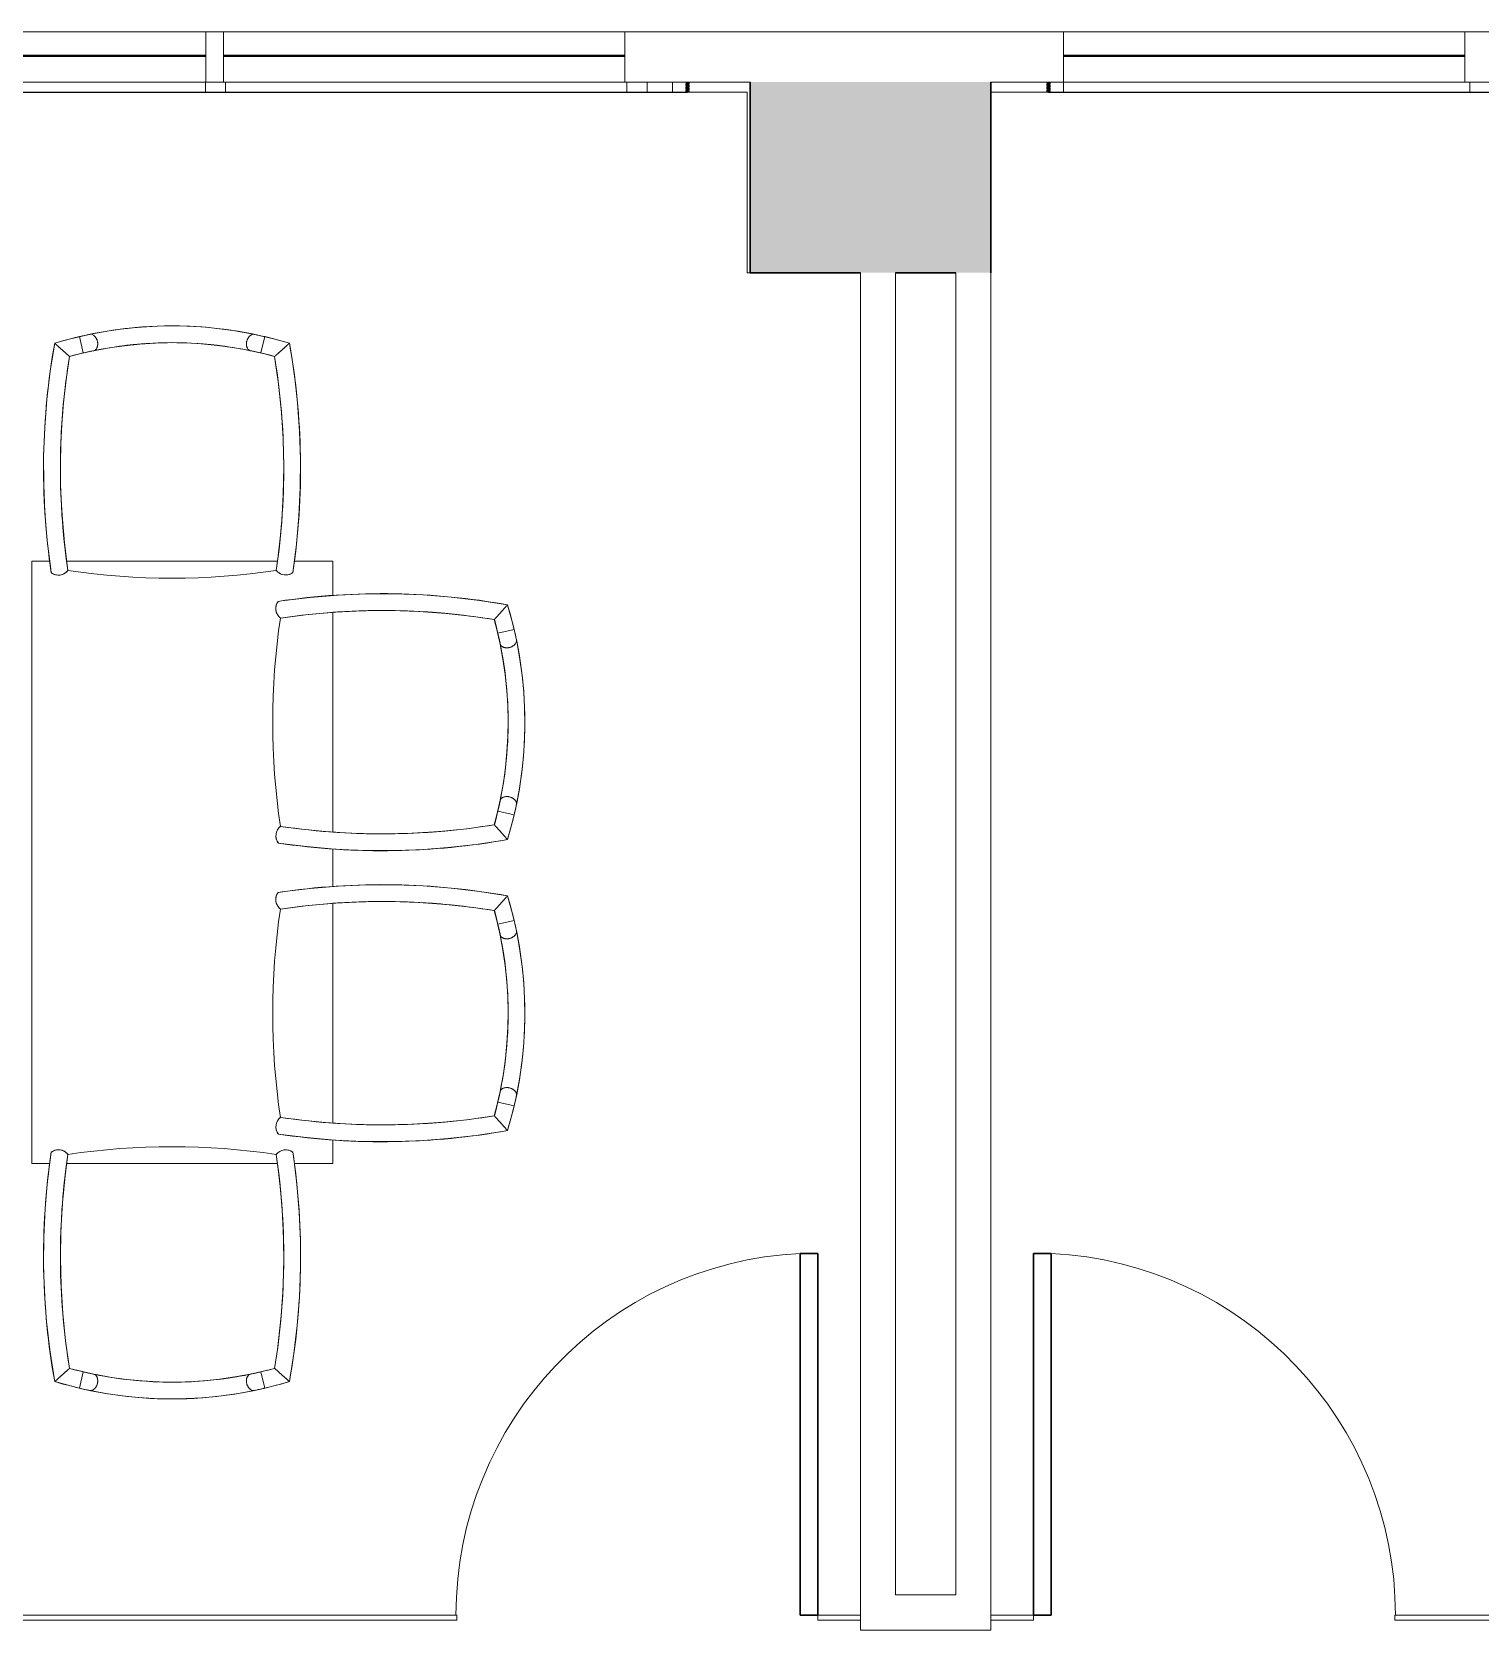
# Model space of a CAD drawing. Header units: inches. Extents: x 920 to 2661, y -647 to 1865.
# Drawn here: x 2288.3 to 2432.7, y 1706.2 to 1865.4 of the extents above; entities that cross this region are included whole.
import ezdxf

# ---------------------------------------------------------------- set-up
doc = ezdxf.new("R2010")
doc.units = ezdxf.units.IN
doc.header["$MEASUREMENT"] = 0
doc.linetypes.add('IMPORT-Dash 1_8_ _2_', pattern=[0.3, 0.1875, -0.1125])
doc.linetypes.add('IMPORT-Double Dash 3_8_', pattern=[1, 0.375, -0.125, 0.125, -0.125, 0.125, -0.125])
for name, color, linetype, lineweight in [('A-DOOR', 31, 'Continuous', 18), ('A-GLAZ', 151, 'Continuous', 18), ('A-GLAZ-CWMG', 250, 'Continuous', 18), ('A-WALL', 113, 'Continuous', 13), ('basebuilding_dwg', 8, 'Continuous', 9), ('I-FURN', 30, 'Continuous', 9), ('I-WALL', 2, 'Continuous', 18)]:
    doc.layers.add(name, color=color, linetype=linetype, lineweight=lineweight)

# ---------------------------------------------------------------- blocks, each defined once
blk = doc.blocks.new('Single-Flush - 36_ x 84_-4775546-FIRST FLOOR CONSTRUCTION')
at = {"layer": 'A-DOOR', "lineweight": 30}
for p, q in [((16.25, 0.25), (16.25, 36.27)), ((18, 36.27), (16.25, 36.27)), ((18, 0.25), (18, 36.27)), ((18, 0.25), (16.25, 0.25))]:
    blk.add_line(p, q, dxfattribs=at)
at = {"layer": 'A-DOOR', "lineweight": 9}
blk.add_arc((18, 0.25), 36.07, 92.7812, 180, dxfattribs=at)
blk = doc.blocks.new('Single-Flush - 36_ x 84_-4775547-FIRST FLOOR CONSTRUCTION')
at = {"layer": 'A-DOOR', "lineweight": 30}
for p, q in [((16.25, -0.25), (16.25, -36.27)), ((18, -0.25), (16.25, -0.25)), ((18, -0.25), (18, -36.27)), ((18, -36.27), (16.25, -36.27))]:
    blk.add_line(p, q, dxfattribs=at)
at = {"layer": 'A-DOOR', "lineweight": 9}
blk.add_arc((18, -0.25), 36.07, 180, 267.2188, dxfattribs=at)
blk = doc.blocks.new('F-Chairs1 - Side 05-V9-FIRST FLOOR CONSTRUCTION')
at = {"layer": 'I-FURN'}
for p, q in [((-8.86, -2.7), (-9.24, -1.07)), ((9.24, -1.07), (8.86, -2.7)), ((-10.22, -3.05), (-8.86, -2.7)), ((8.86, -2.7), (10.22, -3.05))]:
    blk.add_line(p, q, dxfattribs=at)
at = {"layer": 'I-FURN', "flags": 128}
for points in [[(-9.24, -1.07), (-10.8, -1.47), (-11.7, -1.73)], [(8.18, -0.84), (6.59, -0.54), (4.99, -0.31), (3.39, -0.14), (1.78, -0.04), (0.17, 0), (-1.45, -0.03), (-3.06, -0.12), (-4.66, -0.27), (-6.26, -0.49), (-7.85, -0.77), (-8.18, -0.84)], [(11.7, -1.73), (10.14, -1.3), (9.24, -1.07)], [(-11.7, -1.73), (-12.14, -4.52), (-12.47, -7.33), (-12.69, -10.14), (-12.8, -12.96), (-12.79, -15.79), (-12.67, -18.61), (-12.44, -21.42), (-12.09, -24.23), (-12.04, -24.6)], [(-10.38, -24.36), (-10.73, -21.62), (-10.97, -18.88), (-11.11, -16.12), (-11.13, -13.37), (-11.04, -10.61), (-10.84, -7.86), (-10.53, -5.12), (-10.22, -3.05)], [(-7.79, -2.47), (-6.27, -2.19), (-4.74, -1.97), (-3.2, -1.81), (-1.66, -1.71), (-0.12, -1.67), (1.43, -1.7), (2.97, -1.79), (4.51, -1.94), (6.05, -2.15), (7.57, -2.42), (7.79, -2.47)], [(10.22, -3.05), (10.62, -5.78), (10.9, -8.52), (11.07, -11.27), (11.13, -14.03), (11.08, -16.79), (10.93, -19.54), (10.66, -22.28), (10.38, -24.36)], [(12.04, -24.58), (12.4, -21.78), (12.65, -18.96), (12.78, -16.14), (12.8, -13.32), (12.71, -10.5), (12.5, -7.68), (12.19, -4.87), (11.76, -2.08), (11.7, -1.73)], [(-12.04, -24.6), (-12.01, -24.62), (-11.94, -24.67), (-11.83, -24.73), (-11.7, -24.78), (-11.53, -24.82), (-11.35, -24.84), (-11.16, -24.83)], [(-11.16, -24.83), (-10.97, -24.78), (-10.8, -24.71), (-10.65, -24.62), (-10.54, -24.53), (-10.45, -24.45), (-10.4, -24.38), (-10.38, -24.36)], [(10.38, -24.36), (10.4, -24.38), (10.45, -24.45), (10.54, -24.53), (10.66, -24.62), (10.8, -24.7), (10.97, -24.77), (11.16, -24.81)], [(11.16, -24.81), (11.35, -24.82), (11.54, -24.8), (11.7, -24.76), (11.84, -24.71), (11.94, -24.65), (12.01, -24.6), (12.04, -24.58)]]:
    blk.add_lwpolyline(points, dxfattribs=at)
at = {"layer": 'I-FURN'}
for centre, radius, start, end in [((0, -40.33), 40.33, 73.1446, 106.8554), ((57.8, -14.21), 70.61, 169.8244, 179.004), ((57.8, -14.21), 68.93, 170.6856, 178.9494), ((0, -40.33), 38.66, 74.6661, 105.3339), ((0, -40.33), 38.66, 100.1122, 105.3339), ((0, -40.33), 38.66, 94.045, 98.3481), ((0, -40.33), 38.66, 87.2451, 92.7549), ((0, -40.33), 38.66, 81.6519, 85.955), ((0, -40.33), 38.66, 74.6661, 79.8878), ((-57.8, -14.21), 68.93, 1.0506, 9.3144), ((-57.8, -14.21), 70.61, 0.996, 10.1756), ((57.8, -14.21), 68.93, 174.9808, 176.404), ((-57.8, -14.21), 68.93, 3.596, 5.0192), ((57.8, -14.21), 70.61, 179.004, 188.4692), ((57.8, -14.21), 68.93, 178.9494, 188.4692), ((57.8, -14.21), 68.93, 179.2513, 182.3319), ((-57.8, -14.21), 68.93, 351.5308, 1.0506), ((-57.8, -14.21), 68.93, 357.6681, 0.7487), ((-57.8, -14.21), 70.61, 351.5308, 0.996), ((57.8, -14.21), 68.93, 183.8678, 184.1007), ((-57.8, -14.21), 68.93, 355.8993, 356.1393), ((-11.33, -23.66), 1.18, 233.3697, 323.5686), ((0, 44.54), 69.68, 261.4321, 278.5679), ((11.32, -23.64), 1.18, 217.315, 307.5275)]:
    blk.add_arc(centre, radius, start, end, dxfattribs=at)
for points, knots in [([(-9.24, -1.07), (-9.24, -1.07), (-9.21, -1.07), (-9.06, -1.03), (-8.74, -0.96), (-8.39, -0.88), (-8.18, -0.84)], [0, 0, 0, 0, 0.2, 0.4, 0.7, 1, 1, 1, 1]), ([(-8.18, -0.84), (-8.11, -0.82), (-8, -0.84), (-7.86, -0.91), (-7.79, -0.97), (-7.73, -1.02), (-7.68, -1.07), (-7.64, -1.12), (-7.61, -1.16), (-7.57, -1.23), (-7.52, -1.31), (-7.48, -1.4), (-7.45, -1.49), (-7.43, -1.59), (-7.41, -1.69), (-7.41, -1.77), (-7.41, -1.85), (-7.42, -1.92), (-7.43, -1.99), (-7.44, -2.06), (-7.47, -2.12), (-7.49, -2.18), (-7.52, -2.25), (-7.57, -2.32), (-7.67, -2.42), (-7.74, -2.46), (-7.79, -2.47)], [-1, -1, -1, -1, -0.861111, -0.791667, -0.756944, -0.722222, -0.6875, -0.670139, -0.652778, -0.618056, -0.583333, -0.548611, -0.513889, -0.479167, -0.444444, -0.416667, -0.388889, -0.361111, -0.333333, -0.305556, -0.277778, -0.25, -0.222222, -0.166667, -0.111111, 0, 0, 0, 0]), ([(7.79, -2.47), (7.73, -2.45), (7.63, -2.4), (7.54, -2.28), (7.5, -2.19), (7.46, -2.12), (7.44, -2.05), (7.43, -2), (7.42, -1.94), (7.41, -1.86), (7.41, -1.77), (7.42, -1.67), (7.43, -1.57), (7.46, -1.47), (7.49, -1.39), (7.52, -1.31), (7.56, -1.24), (7.6, -1.18), (7.64, -1.12), (7.68, -1.07), (7.73, -1.02), (7.77, -0.98), (7.84, -0.93), (7.91, -0.88), (8.04, -0.83), (8.12, -0.83), (8.18, -0.84)], [-1, -1, -1, -1, -0.861111, -0.791667, -0.756944, -0.722222, -0.6875, -0.670139, -0.652778, -0.618056, -0.583333, -0.548611, -0.513889, -0.479167, -0.444444, -0.416667, -0.388889, -0.361111, -0.333333, -0.305556, -0.277778, -0.25, -0.222222, -0.166667, -0.111111, 0, 0, 0, 0]), ([(8.18, -0.84), (8.32, -0.87), (8.57, -0.92), (8.91, -1), (9.17, -1.06), (9.24, -1.07), (9.24, -1.07)], [0, 0, 0, 0, 0.2, 0.4, 0.7, 1, 1, 1, 1]), ([(-11.7, -1.73), (-11.7, -1.73), (-11.69, -1.74), (-11.65, -1.77), (-11.62, -1.8), (-11.58, -1.83), (-11.55, -1.87), (-11.51, -1.9), (-11.48, -1.92), (-11.45, -1.95), (-11.41, -1.99), (-11.36, -2.03), (-11.31, -2.08), (-11.25, -2.13), (-11.19, -2.18), (-11.14, -2.23), (-11.08, -2.28), (-11.02, -2.34), (-10.96, -2.39), (-10.9, -2.44), (-10.84, -2.5), (-10.78, -2.55), (-10.72, -2.6), (-10.67, -2.65), (-10.61, -2.7), (-10.56, -2.75), (-10.51, -2.79), (-10.46, -2.84), (-10.42, -2.88), (-10.37, -2.91), (-10.34, -2.95), (-10.3, -2.98), (-10.28, -3), (-10.25, -3.02), (-10.23, -3.04), (-10.22, -3.05), (-10.22, -3.05)], [-1, -1, -1, -1, -0.944444, -0.888889, -0.861111, -0.833333, -0.805556, -0.777778, -0.763889, -0.75, -0.722222, -0.694444, -0.666667, -0.638889, -0.611111, -0.583333, -0.555556, -0.527778, -0.5, -0.472222, -0.444444, -0.416667, -0.388889, -0.361111, -0.333333, -0.305556, -0.277778, -0.25, -0.222222, -0.194444, -0.166667, -0.138889, -0.111111, -0.083333, -0.055556, 0, 0, 0, 0]), ([(-7.79, -2.47), (-7.93, -2.5), (-8.18, -2.55), (-8.53, -2.63), (-8.79, -2.69), (-8.86, -2.7), (-8.86, -2.7)], [0, 0, 0, 0, 0.2, 0.4, 0.7, 1, 1, 1, 1]), ([(8.86, -2.7), (8.86, -2.7), (8.83, -2.69), (8.67, -2.66), (8.36, -2.59), (8, -2.51), (7.79, -2.47)], [0, 0, 0, 0, 0.2, 0.4, 0.7, 1, 1, 1, 1]), ([(10.22, -3.05), (10.22, -3.05), (10.23, -3.04), (10.25, -3.02), (10.28, -3), (10.3, -2.98), (10.34, -2.95), (10.37, -2.91), (10.41, -2.88), (10.44, -2.86), (10.47, -2.83), (10.51, -2.79), (10.56, -2.75), (10.61, -2.7), (10.67, -2.65), (10.72, -2.6), (10.78, -2.55), (10.84, -2.5), (10.9, -2.44), (10.96, -2.39), (11.02, -2.34), (11.08, -2.28), (11.14, -2.23), (11.19, -2.18), (11.25, -2.13), (11.31, -2.08), (11.36, -2.03), (11.41, -1.99), (11.46, -1.94), (11.5, -1.9), (11.55, -1.87), (11.58, -1.83), (11.62, -1.8), (11.65, -1.77), (11.69, -1.74), (11.7, -1.73), (11.7, -1.73)], [-1, -1, -1, -1, -0.944444, -0.916667, -0.888889, -0.861111, -0.833333, -0.805556, -0.777778, -0.763889, -0.75, -0.722222, -0.694444, -0.666667, -0.638889, -0.611111, -0.583333, -0.555556, -0.527778, -0.5, -0.472222, -0.444444, -0.416667, -0.388889, -0.361111, -0.333333, -0.305556, -0.277778, -0.25, -0.222222, -0.194444, -0.166667, -0.138889, -0.111111, -0.055556, 0, 0, 0, 0])]:
    blk.add_open_spline(points, degree=3, knots=knots, dxfattribs=at)
blk = doc.blocks.new('30 x 60 table4 - 30 x 60 table-4778124-FIRST FLOOR CONSTRUCTION')
at = {"layer": 'I-FURN'}
for p, q in [((1684.15, -458.88), (1684.15, -460.68)), ((1744.15, -458.88), (1684.15, -458.88)), ((1744.15, -460.68), (1744.15, -458.88)), ((1684.15, -462.37), (1684.15, -483.32)), ((1744.15, -483.32), (1744.15, -462.37)), ((1684.15, -485.01), (1684.15, -488.88)), ((1744.15, -488.88), (1744.15, -485.01)), ((1684.15, -488.88), (1686.51, -488.88)), ((1688.16, -488.88), (1710.07, -488.88)), ((1711.73, -488.88), (1715.51, -488.88)), ((1717.16, -488.88), (1739.07, -488.88)), ((1740.73, -488.88), (1744.15, -488.88))]:
    blk.add_line(p, q, dxfattribs=at)
blk = doc.blocks.new('F-Chairs1 - Side 05-4411770-FIRST FLOOR CONSTRUCTION')
at = {"layer": 'I-FURN'}
for p, q in [((-8.86, 2.7), (-10.22, 3.05)), ((-9.24, 1.07), (-8.86, 2.7)), ((10.22, 3.05), (8.86, 2.7)), ((8.86, 2.7), (9.24, 1.07))]:
    blk.add_line(p, q, dxfattribs=at)
at = {"layer": 'I-FURN', "flags": 128}
for points in [[(-12.04, 24.6), (-12.4, 21.8), (-12.64, 18.99), (-12.78, 16.17), (-12.8, 13.35), (-12.71, 10.52), (-12.51, 7.71), (-12.19, 4.9), (-11.76, 2.11), (-11.7, 1.73)], [(-11.16, 24.83), (-11.35, 24.84), (-11.53, 24.82), (-11.7, 24.78), (-11.83, 24.73), (-11.94, 24.67), (-12.01, 24.62), (-12.04, 24.6)], [(-10.38, 24.36), (-10.4, 24.38), (-10.45, 24.45), (-10.54, 24.53), (-10.65, 24.62), (-10.8, 24.71), (-10.97, 24.78), (-11.16, 24.83)], [(-10.22, 3.05), (-10.62, 5.78), (-10.9, 8.52), (-11.07, 11.27), (-11.13, 14.03), (-11.08, 16.79), (-10.93, 19.54), (-10.66, 22.28), (-10.38, 24.36)], [(10.38, 24.36), (10.73, 21.62), (10.97, 18.88), (11.11, 16.12), (11.13, 13.37), (11.04, 10.61), (10.84, 7.86), (10.53, 5.12), (10.22, 3.05)], [(11.16, 24.81), (10.97, 24.77), (10.8, 24.7), (10.66, 24.62), (10.54, 24.53), (10.45, 24.45), (10.4, 24.38), (10.38, 24.36)], [(12.04, 24.58), (12.01, 24.6), (11.94, 24.65), (11.84, 24.71), (11.7, 24.76), (11.54, 24.8), (11.35, 24.82), (11.16, 24.81)], [(11.7, 1.73), (12.14, 4.52), (12.47, 7.33), (12.69, 10.14), (12.8, 12.96), (12.79, 15.79), (12.67, 18.61), (12.44, 21.42), (12.09, 24.23), (12.04, 24.58)], [(-11.7, 1.73), (-10.14, 1.3), (-9.24, 1.07)], [(7.79, 2.47), (6.27, 2.19), (4.74, 1.97), (3.2, 1.81), (1.66, 1.71), (0.12, 1.67), (-1.43, 1.7), (-2.97, 1.79), (-4.51, 1.94), (-6.05, 2.15), (-7.57, 2.42), (-7.79, 2.47)], [(9.24, 1.07), (10.8, 1.47), (11.7, 1.73)], [(-8.18, 0.84), (-6.59, 0.54), (-4.99, 0.31), (-3.39, 0.14), (-1.78, 0.04), (-0.17, 0), (1.45, 0.03), (3.06, 0.12), (4.66, 0.27), (6.26, 0.49), (7.85, 0.77), (8.18, 0.84)]]:
    blk.add_lwpolyline(points, dxfattribs=at)
at = {"layer": 'I-FURN'}
for centre, radius, start, end in [((57.8, 14.21), 70.61, 171.5308, 180.996), ((-11.33, 23.66), 1.18, 36.4314, 126.6303), ((57.8, 14.21), 68.93, 171.5308, 181.0506), ((0, -44.54), 69.68, 81.4321, 98.5679), ((11.32, 23.64), 1.18, 52.4725, 142.685), ((-57.8, 14.21), 68.93, 358.9494, 8.4692), ((-57.8, 14.21), 70.61, 359.004, 8.4692), ((57.8, 14.21), 68.93, 172.2772, 176.1322), ((-57.8, 14.21), 68.93, 3.8607, 7.7228), ((57.8, 14.21), 68.93, 177.6681, 180.7487), ((-57.8, 14.21), 68.93, 359.2513, 2.3319), ((57.8, 14.21), 70.61, 180.996, 190.1756), ((57.8, 14.21), 68.93, 181.0506, 189.3144), ((-57.8, 14.21), 68.93, 350.6856, 358.9494), ((-57.8, 14.21), 70.61, 349.8244, 359.004), ((57.8, 14.21), 68.93, 183.596, 185.0192), ((-57.8, 14.21), 68.93, 354.9808, 356.404), ((0, 40.33), 40.33, 253.1446, 286.8554), ((0, 40.33), 38.66, 254.6661, 285.3339), ((0, 40.33), 38.66, 254.6661, 259.8878), ((0, 40.33), 38.66, 261.6519, 265.955), ((0, 40.33), 38.66, 267.2451, 272.7549), ((0, 40.33), 38.66, 274.045, 278.3481), ((0, 40.33), 38.66, 280.1122, 285.3339)]:
    blk.add_arc(centre, radius, start, end, dxfattribs=at)
for points, knots in [([(-10.22, 3.05), (-10.22, 3.05), (-10.23, 3.04), (-10.25, 3.02), (-10.28, 3), (-10.3, 2.98), (-10.34, 2.95), (-10.37, 2.91), (-10.41, 2.88), (-10.44, 2.86), (-10.47, 2.83), (-10.51, 2.79), (-10.56, 2.75), (-10.61, 2.7), (-10.67, 2.65), (-10.72, 2.6), (-10.78, 2.55), (-10.84, 2.5), (-10.9, 2.44), (-10.96, 2.39), (-11.02, 2.34), (-11.08, 2.28), (-11.14, 2.23), (-11.19, 2.18), (-11.25, 2.13), (-11.31, 2.08), (-11.36, 2.03), (-11.41, 1.99), (-11.46, 1.94), (-11.5, 1.9), (-11.55, 1.87), (-11.58, 1.83), (-11.62, 1.8), (-11.65, 1.77), (-11.69, 1.74), (-11.7, 1.73), (-11.7, 1.73)], [-1, -1, -1, -1, -0.944444, -0.916667, -0.888889, -0.861111, -0.833333, -0.805556, -0.777778, -0.763889, -0.75, -0.722222, -0.694444, -0.666667, -0.638889, -0.611111, -0.583333, -0.555556, -0.527778, -0.5, -0.472222, -0.444444, -0.416667, -0.388889, -0.361111, -0.333333, -0.305556, -0.277778, -0.25, -0.222222, -0.194444, -0.166667, -0.138889, -0.111111, -0.055556, 0, 0, 0, 0]), ([(-8.86, 2.7), (-8.86, 2.7), (-8.83, 2.69), (-8.67, 2.66), (-8.36, 2.59), (-8, 2.51), (-7.79, 2.47)], [0, 0, 0, 0, 0.2, 0.4, 0.7, 1, 1, 1, 1]), ([(-7.79, 2.47), (-7.73, 2.45), (-7.63, 2.4), (-7.54, 2.28), (-7.5, 2.19), (-7.46, 2.12), (-7.44, 2.05), (-7.43, 2), (-7.42, 1.94), (-7.41, 1.86), (-7.41, 1.77), (-7.42, 1.67), (-7.43, 1.57), (-7.46, 1.47), (-7.49, 1.39), (-7.52, 1.31), (-7.56, 1.24), (-7.6, 1.18), (-7.64, 1.12), (-7.68, 1.07), (-7.73, 1.02), (-7.77, 0.98), (-7.84, 0.93), (-7.91, 0.88), (-8.04, 0.83), (-8.12, 0.83), (-8.18, 0.84)], [-1, -1, -1, -1, -0.861111, -0.791667, -0.756944, -0.722222, -0.6875, -0.670139, -0.652778, -0.618056, -0.583333, -0.548611, -0.513889, -0.479167, -0.444444, -0.416667, -0.388889, -0.361111, -0.333333, -0.305556, -0.277778, -0.25, -0.222222, -0.166667, -0.111111, 0, 0, 0, 0]), ([(8.18, 0.84), (8.11, 0.82), (8, 0.84), (7.86, 0.91), (7.79, 0.97), (7.73, 1.02), (7.68, 1.07), (7.64, 1.12), (7.61, 1.16), (7.57, 1.23), (7.52, 1.31), (7.48, 1.4), (7.45, 1.49), (7.43, 1.59), (7.41, 1.69), (7.41, 1.77), (7.41, 1.85), (7.42, 1.92), (7.43, 1.99), (7.44, 2.06), (7.47, 2.12), (7.49, 2.18), (7.52, 2.25), (7.57, 2.32), (7.67, 2.42), (7.74, 2.46), (7.79, 2.47)], [-1, -1, -1, -1, -0.861111, -0.791667, -0.756944, -0.722222, -0.6875, -0.670139, -0.652778, -0.618056, -0.583333, -0.548611, -0.513889, -0.479167, -0.444444, -0.416667, -0.388889, -0.361111, -0.333333, -0.305556, -0.277778, -0.25, -0.222222, -0.166667, -0.111111, 0, 0, 0, 0]), ([(7.79, 2.47), (7.93, 2.5), (8.18, 2.55), (8.53, 2.63), (8.79, 2.69), (8.86, 2.7), (8.86, 2.7)], [0, 0, 0, 0, 0.2, 0.4, 0.7, 1, 1, 1, 1]), ([(11.7, 1.73), (11.7, 1.73), (11.69, 1.74), (11.65, 1.77), (11.62, 1.8), (11.58, 1.83), (11.55, 1.87), (11.51, 1.9), (11.48, 1.92), (11.45, 1.95), (11.41, 1.99), (11.36, 2.03), (11.31, 2.08), (11.25, 2.13), (11.19, 2.18), (11.14, 2.23), (11.08, 2.28), (11.02, 2.34), (10.96, 2.39), (10.9, 2.44), (10.84, 2.5), (10.78, 2.55), (10.72, 2.6), (10.67, 2.65), (10.61, 2.7), (10.56, 2.75), (10.51, 2.79), (10.46, 2.84), (10.42, 2.88), (10.37, 2.91), (10.34, 2.95), (10.3, 2.98), (10.28, 3), (10.25, 3.02), (10.23, 3.04), (10.22, 3.05), (10.22, 3.05)], [-1, -1, -1, -1, -0.944444, -0.888889, -0.861111, -0.833333, -0.805556, -0.777778, -0.763889, -0.75, -0.722222, -0.694444, -0.666667, -0.638889, -0.611111, -0.583333, -0.555556, -0.527778, -0.5, -0.472222, -0.444444, -0.416667, -0.388889, -0.361111, -0.333333, -0.305556, -0.277778, -0.25, -0.222222, -0.194444, -0.166667, -0.138889, -0.111111, -0.083333, -0.055556, 0, 0, 0, 0]), ([(-8.18, 0.84), (-8.32, 0.87), (-8.57, 0.92), (-8.91, 1), (-9.17, 1.06), (-9.24, 1.07), (-9.24, 1.07)], [0, 0, 0, 0, 0.2, 0.4, 0.7, 1, 1, 1, 1]), ([(9.24, 1.07), (9.24, 1.07), (9.21, 1.07), (9.06, 1.03), (8.74, 0.96), (8.39, 0.88), (8.18, 0.84)], [0, 0, 0, 0, 0.2, 0.4, 0.7, 1, 1, 1, 1])]:
    blk.add_open_spline(points, degree=3, knots=knots, dxfattribs=at)
blk = doc.blocks.new('F-Chairs1 - Side 05-4364231-FIRST FLOOR CONSTRUCTION')
at = {"layer": 'I-FURN'}
for p, q in [((-8.86, -2.7), (-9.24, -1.07)), ((9.24, -1.07), (8.86, -2.7)), ((-10.22, -3.05), (-8.86, -2.7)), ((8.86, -2.7), (10.22, -3.05))]:
    blk.add_line(p, q, dxfattribs=at)
at = {"layer": 'I-FURN', "flags": 128}
for points in [[(-9.24, -1.07), (-10.8, -1.47), (-11.7, -1.73)], [(8.18, -0.84), (6.59, -0.54), (4.99, -0.31), (3.39, -0.14), (1.78, -0.04), (0.17, 0), (-1.45, -0.03), (-3.06, -0.12), (-4.66, -0.27), (-6.26, -0.49), (-7.85, -0.77), (-8.18, -0.84)], [(11.7, -1.73), (10.14, -1.3), (9.24, -1.07)], [(-11.7, -1.73), (-12.14, -4.52), (-12.47, -7.33), (-12.69, -10.14), (-12.8, -12.96), (-12.79, -15.79), (-12.67, -18.61), (-12.44, -21.42), (-12.09, -24.23), (-12.04, -24.6)], [(-10.38, -24.36), (-10.73, -21.62), (-10.97, -18.88), (-11.11, -16.12), (-11.13, -13.37), (-11.04, -10.61), (-10.84, -7.86), (-10.53, -5.12), (-10.22, -3.05)], [(-7.79, -2.47), (-6.27, -2.19), (-4.74, -1.97), (-3.2, -1.81), (-1.66, -1.71), (-0.12, -1.67), (1.43, -1.7), (2.97, -1.79), (4.51, -1.94), (6.05, -2.15), (7.57, -2.42), (7.79, -2.47)], [(10.22, -3.05), (10.62, -5.78), (10.9, -8.52), (11.07, -11.27), (11.13, -14.03), (11.08, -16.79), (10.93, -19.54), (10.66, -22.28), (10.38, -24.36)], [(12.04, -24.58), (12.4, -21.78), (12.65, -18.96), (12.78, -16.14), (12.8, -13.32), (12.71, -10.5), (12.5, -7.68), (12.19, -4.87), (11.76, -2.08), (11.7, -1.73)], [(-12.04, -24.6), (-12.01, -24.62), (-11.94, -24.67), (-11.83, -24.73), (-11.7, -24.78), (-11.53, -24.82), (-11.35, -24.84), (-11.16, -24.83)], [(-11.16, -24.83), (-10.97, -24.78), (-10.8, -24.71), (-10.65, -24.62), (-10.54, -24.53), (-10.45, -24.45), (-10.4, -24.38), (-10.38, -24.36)], [(10.38, -24.36), (10.4, -24.38), (10.45, -24.45), (10.54, -24.53), (10.66, -24.62), (10.8, -24.7), (10.97, -24.77), (11.16, -24.81)], [(11.16, -24.81), (11.35, -24.82), (11.54, -24.8), (11.7, -24.76), (11.84, -24.71), (11.94, -24.65), (12.01, -24.6), (12.04, -24.58)]]:
    blk.add_lwpolyline(points, dxfattribs=at)
at = {"layer": 'I-FURN'}
for centre, radius, start, end in [((0, -40.33), 40.33, 73.1446, 106.8554), ((57.8, -14.21), 70.61, 169.8244, 179.004), ((57.8, -14.21), 68.93, 170.6856, 178.9494), ((0, -40.33), 38.66, 74.6661, 105.3339), ((0, -40.33), 38.66, 100.1122, 105.3339), ((0, -40.33), 38.66, 94.045, 98.3481), ((0, -40.33), 38.66, 87.2451, 92.7549), ((0, -40.33), 38.66, 81.6519, 85.955), ((0, -40.33), 38.66, 74.6661, 79.8878), ((-57.8, -14.21), 68.93, 1.0506, 9.3144), ((-57.8, -14.21), 70.61, 0.996, 10.1756), ((57.8, -14.21), 68.93, 174.9808, 176.404), ((-57.8, -14.21), 68.93, 3.596, 5.0192), ((57.8, -14.21), 70.61, 179.004, 188.4692), ((57.8, -14.21), 68.93, 178.9494, 188.4692), ((57.8, -14.21), 68.93, 179.2513, 182.3319), ((-57.8, -14.21), 68.93, 351.5308, 1.0506), ((-57.8, -14.21), 68.93, 357.6681, 0.7487), ((-57.8, -14.21), 70.61, 351.5308, 0.996), ((57.8, -14.21), 68.93, 183.8678, 187.7228), ((-57.8, -14.21), 68.93, 352.2772, 356.1393), ((-11.33, -23.66), 1.18, 233.3697, 323.5686), ((0, 44.54), 69.68, 261.4321, 278.5679), ((11.32, -23.64), 1.18, 217.315, 307.5275)]:
    blk.add_arc(centre, radius, start, end, dxfattribs=at)
for points, knots in [([(-9.24, -1.07), (-9.24, -1.07), (-9.21, -1.07), (-9.06, -1.03), (-8.74, -0.96), (-8.39, -0.88), (-8.18, -0.84)], [0, 0, 0, 0, 0.2, 0.4, 0.7, 1, 1, 1, 1]), ([(-8.18, -0.84), (-8.11, -0.82), (-8, -0.84), (-7.86, -0.91), (-7.79, -0.97), (-7.73, -1.02), (-7.68, -1.07), (-7.64, -1.12), (-7.61, -1.16), (-7.57, -1.23), (-7.52, -1.31), (-7.48, -1.4), (-7.45, -1.49), (-7.43, -1.59), (-7.41, -1.69), (-7.41, -1.77), (-7.41, -1.85), (-7.42, -1.92), (-7.43, -1.99), (-7.44, -2.06), (-7.47, -2.12), (-7.49, -2.18), (-7.52, -2.25), (-7.57, -2.32), (-7.67, -2.42), (-7.74, -2.46), (-7.79, -2.47)], [-1, -1, -1, -1, -0.861111, -0.791667, -0.756944, -0.722222, -0.6875, -0.670139, -0.652778, -0.618056, -0.583333, -0.548611, -0.513889, -0.479167, -0.444444, -0.416667, -0.388889, -0.361111, -0.333333, -0.305556, -0.277778, -0.25, -0.222222, -0.166667, -0.111111, 0, 0, 0, 0]), ([(7.79, -2.47), (7.73, -2.45), (7.63, -2.4), (7.54, -2.28), (7.5, -2.19), (7.46, -2.12), (7.44, -2.05), (7.43, -2), (7.42, -1.94), (7.41, -1.86), (7.41, -1.77), (7.42, -1.67), (7.43, -1.57), (7.46, -1.47), (7.49, -1.39), (7.52, -1.31), (7.56, -1.24), (7.6, -1.18), (7.64, -1.12), (7.68, -1.07), (7.73, -1.02), (7.77, -0.98), (7.84, -0.93), (7.91, -0.88), (8.04, -0.83), (8.12, -0.83), (8.18, -0.84)], [-1, -1, -1, -1, -0.861111, -0.791667, -0.756944, -0.722222, -0.6875, -0.670139, -0.652778, -0.618056, -0.583333, -0.548611, -0.513889, -0.479167, -0.444444, -0.416667, -0.388889, -0.361111, -0.333333, -0.305556, -0.277778, -0.25, -0.222222, -0.166667, -0.111111, 0, 0, 0, 0]), ([(8.18, -0.84), (8.32, -0.87), (8.57, -0.92), (8.91, -1), (9.17, -1.06), (9.24, -1.07), (9.24, -1.07)], [0, 0, 0, 0, 0.2, 0.4, 0.7, 1, 1, 1, 1]), ([(-11.7, -1.73), (-11.7, -1.73), (-11.69, -1.74), (-11.65, -1.77), (-11.62, -1.8), (-11.58, -1.83), (-11.55, -1.87), (-11.51, -1.9), (-11.48, -1.92), (-11.45, -1.95), (-11.41, -1.99), (-11.36, -2.03), (-11.31, -2.08), (-11.25, -2.13), (-11.19, -2.18), (-11.14, -2.23), (-11.08, -2.28), (-11.02, -2.34), (-10.96, -2.39), (-10.9, -2.44), (-10.84, -2.5), (-10.78, -2.55), (-10.72, -2.6), (-10.67, -2.65), (-10.61, -2.7), (-10.56, -2.75), (-10.51, -2.79), (-10.46, -2.84), (-10.42, -2.88), (-10.37, -2.91), (-10.34, -2.95), (-10.3, -2.98), (-10.28, -3), (-10.25, -3.02), (-10.23, -3.04), (-10.22, -3.05), (-10.22, -3.05)], [-1, -1, -1, -1, -0.944444, -0.888889, -0.861111, -0.833333, -0.805556, -0.777778, -0.763889, -0.75, -0.722222, -0.694444, -0.666667, -0.638889, -0.611111, -0.583333, -0.555556, -0.527778, -0.5, -0.472222, -0.444444, -0.416667, -0.388889, -0.361111, -0.333333, -0.305556, -0.277778, -0.25, -0.222222, -0.194444, -0.166667, -0.138889, -0.111111, -0.083333, -0.055556, 0, 0, 0, 0]), ([(-7.79, -2.47), (-7.93, -2.5), (-8.18, -2.55), (-8.53, -2.63), (-8.79, -2.69), (-8.86, -2.7), (-8.86, -2.7)], [0, 0, 0, 0, 0.2, 0.4, 0.7, 1, 1, 1, 1]), ([(8.86, -2.7), (8.86, -2.7), (8.83, -2.69), (8.67, -2.66), (8.36, -2.59), (8, -2.51), (7.79, -2.47)], [0, 0, 0, 0, 0.2, 0.4, 0.7, 1, 1, 1, 1]), ([(10.22, -3.05), (10.22, -3.05), (10.23, -3.04), (10.25, -3.02), (10.28, -3), (10.3, -2.98), (10.34, -2.95), (10.37, -2.91), (10.41, -2.88), (10.44, -2.86), (10.47, -2.83), (10.51, -2.79), (10.56, -2.75), (10.61, -2.7), (10.67, -2.65), (10.72, -2.6), (10.78, -2.55), (10.84, -2.5), (10.9, -2.44), (10.96, -2.39), (11.02, -2.34), (11.08, -2.28), (11.14, -2.23), (11.19, -2.18), (11.25, -2.13), (11.31, -2.08), (11.36, -2.03), (11.41, -1.99), (11.46, -1.94), (11.5, -1.9), (11.55, -1.87), (11.58, -1.83), (11.62, -1.8), (11.65, -1.77), (11.69, -1.74), (11.7, -1.73), (11.7, -1.73)], [-1, -1, -1, -1, -0.944444, -0.916667, -0.888889, -0.861111, -0.833333, -0.805556, -0.777778, -0.763889, -0.75, -0.722222, -0.694444, -0.666667, -0.638889, -0.611111, -0.583333, -0.555556, -0.527778, -0.5, -0.472222, -0.444444, -0.416667, -0.388889, -0.361111, -0.333333, -0.305556, -0.277778, -0.25, -0.222222, -0.194444, -0.166667, -0.138889, -0.111111, -0.055556, 0, 0, 0, 0])]:
    blk.add_open_spline(points, degree=3, knots=knots, dxfattribs=at)
blk = doc.blocks.new('Frameless opening with glazing - 60_ x 84_-4846534-FIRST FLOOR CONSTRUCTION')
at = {"layer": 'A-GLAZ', "lineweight": 40}
blk.add_line((-31, 0.125), (28, 0.125), dxfattribs=at)
blk = doc.blocks.new('Frameless opening with glazing - 39_ x 84_-4846821-FIRST FLOOR CONSTRUCTION')
at = {"layer": 'A-GLAZ', "lineweight": 40}
blk.add_line((-21.5, 0.125), (18.5, 0.125), dxfattribs=at)
blk = doc.blocks.new('basebuilding_dwg_Rectangular Mullion - 2_ x 6_ rectangular-BLACK-1018865-GROSS BLDG AREA - LEVEL 6-V2-FIRST FLOOR CONSTRUCTION')
at = {"layer": 'A-GLAZ-CWMG'}
blk.add_line((-1, 5), (-1, 6), dxfattribs=at)
at = {"layer": 'A-GLAZ-CWMG', "flags": 128}
blk.add_lwpolyline([(-1, 6), (1, 6), (1, 5)], dxfattribs=at)
blk = doc.blocks.new('basebuilding_dwg_Rectangular Mullion - 2_ x 6_ rectangular-BLACK-1018894-GROSS BLDG AREA - LEVEL 6-V3-FIRST FLOOR CONSTRUCTION')
at = {"layer": 'A-GLAZ-CWMG'}
blk.add_line((59.28, 1011.21), (19.28, 1011.21), dxfattribs=at)
blk = doc.blocks.new('basebuilding_dwg_Rectangular Mullion - 2_ x 6_ rectangular-BLACK-430961-GROSS BLDG AREA - LEVEL 6-V4-FIRST FLOOR CONSTRUCTION')
at = {"layer": 'A-GLAZ-CWMG'}
blk.add_line((-43.72, 1011.21), (-102.72, 1011.21), dxfattribs=at)
blk = doc.blocks.new('basebuilding_dwg_Rectangular Mullion - 2_ x 6_ rectangular-BLACK-167181-GROSS BLDG AREA - LEVEL 6-V6-FIRST FLOOR CONSTRUCTION')
at = {"layer": 'A-GLAZ-CWMG'}
blk.add_line((-2, 5), (-2, 6), dxfattribs=at)
at = {"layer": 'A-GLAZ-CWMG', "flags": 128}
blk.add_lwpolyline([(-2, 6), (0, 6), (0, 5)], dxfattribs=at)
blk = doc.blocks.new('basebuilding_dwg-4266169-FIRST FLOOR CONSTRUCTION')
at = {"lineweight": 9}
for p, q in [((1830.14, 1860.4), (1830.14, 1859.36)), ((1869.14, 1860.4), (1869.14, 1859.36)), ((1909.64, 1860.4), (1909.64, 1859.36)), ((1861.89, 1859.4), (2081.61, 1859.4)), ((1867.64, 1859.36), (2075.64, 1859.36))]:
    blk.add_line(p, q, dxfattribs=at)
at = {"color": 10, "linetype": 'IMPORT-Dash 1_8_ _2_', "lineweight": 106}
for p, q in [((1831.64, 1859.45), (1831.64, 1860.4)), ((1831.64, 1860.4), (1831.64, 1859.4)), ((1867.64, 1859.4), (1867.64, 1860.4)), ((1867.64, 1860.4), (1867.64, 1859.45))]:
    blk.add_line(p, q, dxfattribs=at)
at = {"lineweight": 9, "flags": 128}
for points in [[(1831.64, 1860.4), (1831.64, 1859.36), (1623.64, 1859.36)], [(1827.61, 1859.4), (1837.61, 1859.4), (1837.61, 1841.4), (1837.89, 1841.4)]]:
    blk.add_lwpolyline(points, dxfattribs=at)
at = {"extrusion": (0, 0, -1), "rotation": 180}
for name, p in [('basebuilding_dwg_Rectangular Mullion - 2_ x 6_ rectangular-BLACK-1018865-GROSS BLDG AREA - LEVEL 6-V2-FIRST FLOOR CONSTRUCTION', (-1784.61, 1865.4)), ('basebuilding_dwg_Rectangular Mullion - 2_ x 6_ rectangular-BLACK-167181-GROSS BLDG AREA - LEVEL 6-V6-FIRST FLOOR CONSTRUCTION', (-1827.61, 1865.4))]:
    blk.add_blockref(name, p, dxfattribs=at)
for name, p in [('basebuilding_dwg_Rectangular Mullion - 2_ x 6_ rectangular-BLACK-430961-GROSS BLDG AREA - LEVEL 6-V4-FIRST FLOOR CONSTRUCTION', (1827.33, 848.2)), ('basebuilding_dwg_Rectangular Mullion - 2_ x 6_ rectangular-BLACK-1018894-GROSS BLDG AREA - LEVEL 6-V3-FIRST FLOOR CONSTRUCTION', (1766.33, 848.2))]:
    blk.add_blockref(name, p)

msp = doc.modelspace()

# ---------------------------------------------------------------- hatches: boundary and pattern name
at = {"layer": 'A-WALL'}
msp.add_hatch(color=250, dxfattribs=at).paths.add_polyline_path([(2359.92, 1841.4), (2383.92, 1841.4), (2383.92, 1860.4), (2359.92, 1860.4)], flags=0)

# ---------------------------------------------------------------- linework, layer by layer
at = {"layer": 'A-WALL', "color": 8, "lineweight": 30}
for p, q in [((2359.92, 1860.4), (2359.92, 1841.4)), ((2383.92, 1841.4), (2383.92, 1860.4)), ((2359.92, 1841.4), (2370.92, 1841.4)), ((2374.42, 1841.4), (2380.42, 1841.4))]:
    msp.add_line(p, q, dxfattribs=at)
at = {"layer": 'A-WALL', "lineweight": 18}
for p, q in [((2370.92, 1707.15), (2370.92, 1707.65)), ((2383.92, 1707.65), (2383.92, 1707.15))]:
    msp.add_line(p, q, dxfattribs=at)
at = {"layer": 'I-WALL', "lineweight": 9}
for p, q in [((2246.67, 1865.4), (2305.67, 1865.4)), ((2307.42, 1865.4), (2347.42, 1865.4)), ((2391.17, 1865.4), (2431.17, 1865.4)), ((2305.67, 1860.4), (2246.67, 1860.4)), ((2347.42, 1860.4), (2307.42, 1860.4)), ((2431.17, 1860.4), (2391.17, 1860.4))]:
    msp.add_line(p, q, dxfattribs=at)
at = {"layer": 'I-WALL'}
for p, q in [((2307.42, 1865.4), (2305.67, 1865.4)), ((2305.67, 1865.4), (2305.67, 1860.4)), ((2307.42, 1860.4), (2307.42, 1865.4)), ((2391.17, 1865.4), (2347.42, 1865.4)), ((2347.42, 1865.4), (2347.42, 1860.4)), ((2391.17, 1860.4), (2391.17, 1865.4)), ((2433.67, 1865.4), (2431.17, 1865.4)), ((2431.17, 1865.4), (2431.17, 1860.4)), ((2305.67, 1860.4), (2307.42, 1860.4)), ((2347.42, 1860.4), (2359.92, 1860.4)), ((2383.92, 1860.4), (2391.17, 1860.4)), ((2431.17, 1860.4), (2433.67, 1860.4)), ((2370.92, 1841.4), (2370.92, 1707.65)), ((2374.42, 1709.65), (2374.42, 1841.4)), ((2380.42, 1841.4), (2380.42, 1709.65)), ((2383.92, 1707.65), (2383.92, 1841.4)), ((2380.42, 1709.65), (2374.42, 1709.65)), ((2330.67, 1707.65), (2265.14, 1707.65)), ((2330.67, 1707.15), (2330.67, 1707.65)), ((2370.92, 1707.65), (2366.67, 1707.65)), ((2366.67, 1707.65), (2366.67, 1707.15)), ((2388.17, 1707.65), (2383.92, 1707.65)), ((2388.17, 1707.15), (2388.17, 1707.65)), ((2621.2, 1707.65), (2424.17, 1707.65)), ((2424.17, 1707.65), (2424.17, 1707.15)), ((2265.14, 1707.15), (2330.67, 1707.15)), ((2366.67, 1707.15), (2370.92, 1707.15)), ((2370.92, 1707.15), (2370.92, 1706.15)), ((2370.92, 1706.15), (2383.92, 1706.15)), ((2383.92, 1706.15), (2383.92, 1707.15)), ((2383.92, 1707.15), (2388.17, 1707.15)), ((2424.17, 1707.15), (2621.2, 1707.15))]:
    msp.add_line(p, q, dxfattribs=at)

# ---------------------------------------------------------------- block references
at = {"layer": 'A-DOOR'}
msp.add_blockref('Single-Flush - 36_ x 84_-4775546-FIRST FLOOR CONSTRUCTION', (2348.67, 1707.4), dxfattribs=at)
at = {"layer": 'A-DOOR', "rotation": 180}
msp.add_blockref('Single-Flush - 36_ x 84_-4775547-FIRST FLOOR CONSTRUCTION', (2406.17, 1707.4), dxfattribs=at)
at = {"layer": 'A-GLAZ'}
for name, p in [('Frameless opening with glazing - 60_ x 84_-4846534-FIRST FLOOR CONSTRUCTION', (2277.67, 1862.9)), ('Frameless opening with glazing - 39_ x 84_-4846821-FIRST FLOOR CONSTRUCTION', (2328.92, 1862.9)), ('Frameless opening with glazing - 39_ x 84_-4846821-FIRST FLOOR CONSTRUCTION', (2412.67, 1862.9))]:
    msp.add_blockref(name, p, dxfattribs=at)
at = {"layer": 'basebuilding_dwg', "color": 250, "linetype": 'IMPORT-Double Dash 3_8_', "lineweight": 18}
msp.add_blockref('basebuilding_dwg-4266169-FIRST FLOOR CONSTRUCTION', (522.03, 0), dxfattribs=at)
at = {"layer": 'I-FURN'}
for name, p in [('F-Chairs1 - Side 05-4364231-FIRST FLOOR CONSTRUCTION', (2302.3, 1836.11)), ('F-Chairs1 - Side 05-4411770-FIRST FLOOR CONSTRUCTION', (2302.3, 1729.18))]:
    msp.add_blockref(name, p, dxfattribs=at)
for name, p, rotation in [('30 x 60 table4 - 30 x 60 table-4778124-FIRST FLOOR CONSTRUCTION', (1829.45, 68.5), 89.99999999999997), ('F-Chairs1 - Side 05-V9-FIRST FLOOR CONSTRUCTION', (2337.47, 1796.62), 269.9999999999997), ('F-Chairs1 - Side 05-V9-FIRST FLOOR CONSTRUCTION', (2337.47, 1767.62), 269.9999999999997)]:
    msp.add_blockref(name, p, dxfattribs=dict(at, rotation=rotation))

doc.saveas('drawing.dxf')
